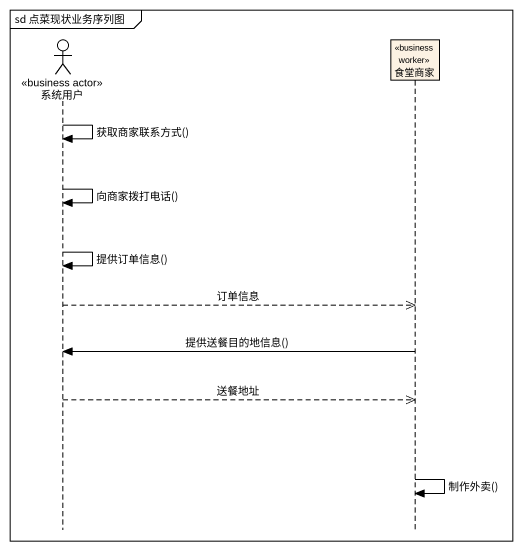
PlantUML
@startuml
mainframe sd 点菜现状业务序列图
hide footbox
actor 系统用户 <<business actor>>
participant 食堂商家 <<business worker>>

系统用户 -> 系统用户 : 获取商家联系方式()
系统用户 -> 系统用户 : 向商家拨打电话()
系统用户 -> 系统用户 : 提供订单信息()
系统用户 -->> 食堂商家 : 订单信息
食堂商家 -> 系统用户 : 提供送餐目的地信息()
系统用户 -->> 食堂商家 : 送餐地址
食堂商家 -> 食堂商家 : 制作外卖()
@enduml
